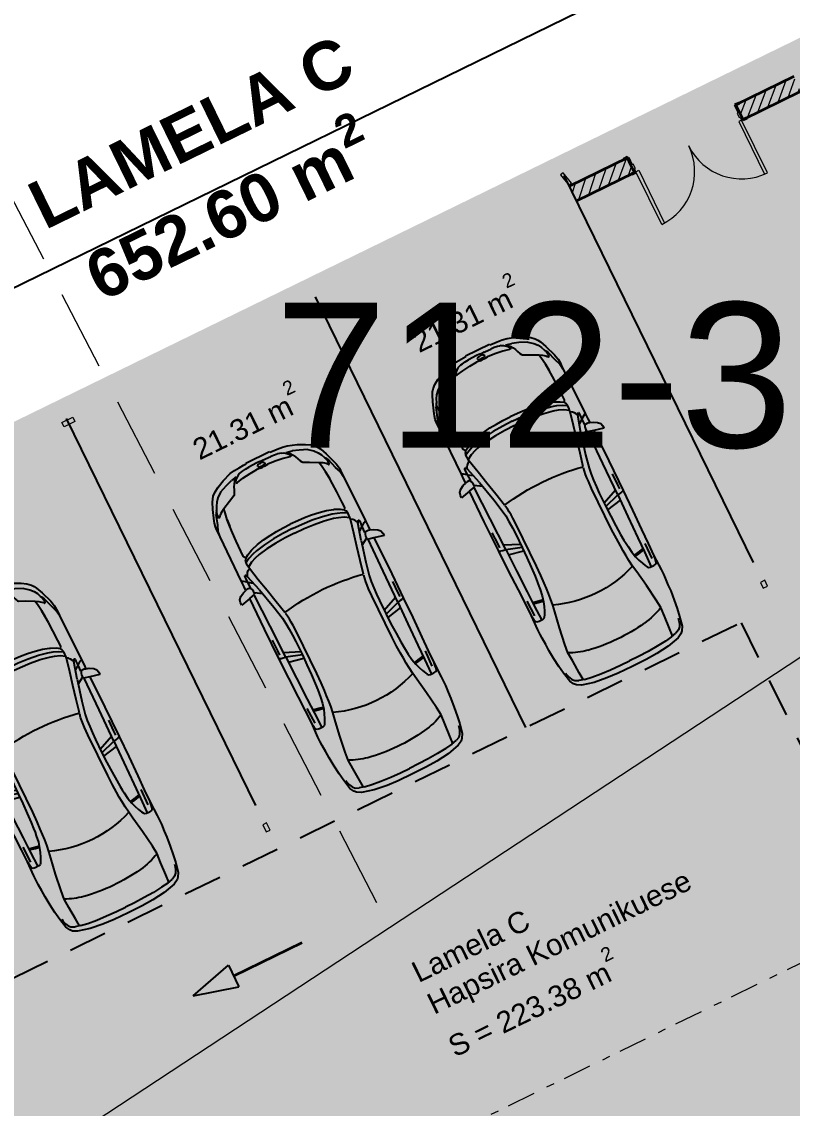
# Model space of a CAD drawing. Header units: metres. Extents: x 7511783 to 7512372, y 4692307 to 4692611.
# Drawn here: x 7511923.58 to 7511933.15, y 4692393.1 to 4692406.59 of the extents above; entities that cross this region are included whole.
import ezdxf

# ---------------------------------------------------------------- set-up
doc = ezdxf.new("R2010")
doc.units = ezdxf.units.M
for name, pattern in [('DASHED', [0.75, 0.5, -0.25]), ('Dot & Dashed', [670.2777624130249, 352.777767181396, -176.388883590699, 0, -141.11111164093]), ('Long Dashed', [793.7499761581423, 476.2499928474427, -317.4999833106997])]:
    doc.linetypes.add(name, pattern=pattern)
for name, color, linetype, lineweight, true_color in [('A - Fill Zone_Pen_No__102', 7, 'Continuous', 0, 0xcccccc), ('A - Fill Zone_Pen_No__156', 7, 'Continuous', 0, 0x54689e), ('A - Fill Zone_Pen_No__176', 7, 'Continuous', 0, 0x93a0c6), ('A - Fill Zone_Pen_No__89', 7, 'Continuous', 0, 0x71cebe), ('A - Muret_Pen_No__102', 7, 'Continuous', 0, 0xcccccc), ('A -Polyline_Pen_No__48', 7, 'Continuous', 0, 0xa80f02), ('A -Polyline_Pen_No__8', 7, 'Continuous', 0, 0xa80f02), ('Annotation - Text_Pen_No__48', 7, 'Continuous', 0, 0xa80f02), ('ARCHICAD Doors_Pen_No__108', 7, 'Continuous', 0, 0xfd8379), ('Marker - Section_Pen_No__85', 7, 'Continuous', 0, 0x80c2ff)]:
    doc.layers.add(name, color=color, linetype=linetype, lineweight=lineweight, true_color=true_color)
for name, color, linetype, lineweight in [('A - Muret', 7, 'Continuous', 0), ('A - Muret_Pen_No__7', 7, 'Continuous', 0), ('A - Pllaka Themel', 7, 'Continuous', 0), ('A - Shtyllat', 7, 'Continuous', 0), ('A - Shtyllat_Pen_No__1', 7, 'Continuous', 0), ('A -Polyline', 7, 'Continuous', 0), ('A -Polyline_Pen_No__42', 8, 'Continuous', 0), ('A1 - Bodrumi -1_Pen_No__42', 8, 'Continuous', 0), ('bodrum 1 garazhat projekt', 7, 'Continuous', 0), ('garazhat-netw-amiri - b1', 20, 'Continuous', 0), ('Interior - Furniture _Pen_No__42', 8, 'Continuous', 0), ('Marker - Section', 7, 'Continuous', 0), ('nr parcelat-mungese', 157, 'Continuous', 0), ('parcelat-mungese', 157, 'Continuous', 0), ('vijat rregullim', 1, 'Continuous', 0)]:
    doc.layers.add(name, color=color, linetype=linetype, lineweight=lineweight)
doc.styles.add('GENERATED_STYLE_1', font='arial.ttf')
doc.styles.get("Standard").update_dxf_attribs({"font": 'arial.ttf'})
pattern_1 = [(44.99999999999999, (0, 0), (-68.94290863686237, 68.94290863686243), [])]

# ---------------------------------------------------------------- blocks, each defined once
blk = doc.blocks.new('Slab_3', base_point=(4149.921746233385, -24950.38363985771))
at = {"layer": 'A1 - Bodrumi -1_Pen_No__42', "color": 8, "linetype": 'Continuous', "lineweight": 25, "flags": 128}
blk.add_lwpolyline([(4149.921746233385, -24950.38363985771), (27399.97811508918, -24950.70291485785), (27400.03921614596, -20501.23767778769), (4149.982847290156, -20500.91840278755)], close=True, dxfattribs=at)
blk = doc.blocks.new('Metal Double Door 22')
at = {"layer": 'ARCHICAD Doors_Pen_No__108', "color": 11, "linetype": 'Continuous', "lineweight": 13, "true_color": 0xfd8379}
for p, q in [((-730, 730), (-730, 0)), ((-690, 730), (-730, 730)), ((-690, 0), (-690, 730)), ((690, 0), (690, 730)), ((690, 730), (730, 730)), ((730, 730), (730, 0)), ((-793, 0), (-793, 19)), ((-793, 19), (-743, 19)), ((-743, 0), (-793, 0)), ((-750, 0), (-793, 0)), ((-750, 0), (-793, 0)), ((-730, 0), (-750, 0)), ((-750, 0), (-750, -100)), ((-750, 0), (-750, -100)), ((-750, 0), (-750, -100)), ((-743, 19), (-743, 0)), ((-730, -40), (-730, 0)), ((-730, 0), (-690, 0)), ((730, 0), (690, 0)), ((750, 0), (730, 0)), ((730, 0), (730, -40)), ((743, 19), (793, 19)), ((743, 0), (743, 19)), ((793, 0), (743, 0)), ((750, -100), (750, 0)), ((750, 0), (750, -100)), ((750, 0), (750, -100)), ((750, 0), (793, 0)), ((750, 0), (793, 0)), ((793, 19), (793, 0)), ((-750, -200), (-750, -100)), ((-750, -100), (-731, -100)), ((-750, -100), (-718, -100)), ((-750, -100), (-750, -200)), ((-750, -100), (-750, -200)), ((-731, -100), (-731, -200)), ((-718, -40), (-730, -40)), ((-718, -100), (-718, -40)), ((730, -40), (718, -40)), ((718, -40), (718, -100)), ((718, -100), (750, -100)), ((731, -200), (731, -100)), ((731, -100), (750, -100)), ((750, -100), (750, -200)), ((750, -100), (750, -200)), ((750, -100), (750, -200)), ((-793, -219), (-793, -200)), ((-793, -200), (-743, -200)), ((-750, -200), (-793, -200)), ((-750, -200), (-793, -200)), ((-743, -219), (-793, -219)), ((-731, -200), (-750, -200)), ((-743, -200), (-743, -219)), ((750, -200), (731, -200)), ((743, -200), (793, -200)), ((743, -219), (743, -200)), ((793, -219), (743, -219)), ((750, -200), (793, -200)), ((750, -200), (793, -200)), ((793, -200), (793, -219))]:
    blk.add_line(p, q, dxfattribs=at)
for centre, start, end in [((-730, 0), 0, 90), ((730, 0), 90, 180)]:
    blk.add_arc(centre, 730, start, end, dxfattribs=at)
blk = doc.blocks.new('Wall_11', base_point=(13600.00000000001, -12950.83965125988))
at = {"layer": 'A - Muret_Pen_No__102', "linetype": 'Continuous', "lineweight": 13, "true_color": 0xcccccc}
h = blk.add_hatch(dxfattribs=at)
h.set_pattern_fill('COMMON_BRICK', color=254, style=0, pattern_type=2)
h.set_pattern_definition(pattern_1)
h.paths.add_polyline_path([(13600.00000000001, -12950.83965125988), (14400.00000000001, -12950.83965125988), (14400.00000000001, -12750.83965125989), (13600.00000000001, -12750.83965125989)])
h = blk.add_hatch(dxfattribs=at)
h.set_pattern_fill('COMMON_BRICK', color=254, style=0, pattern_type=2)
h.set_pattern_definition(pattern_1)
h.paths.add_polyline_path([(15900.00000000001, -12950.83965125988), (16700.00000000001, -12950.83965125988), (16700.00000000001, -12750.83965125989), (15900.00000000001, -12750.83965125989)])
at = {"layer": 'A - Muret_Pen_No__7', "color": 7, "linetype": 'Continuous', "lineweight": 35}
for p, q in [((14400.00000000001, -12750.83965125989), (14357.00000000001, -12750.83965125989)), ((14400.00000000001, -12850.83965125989), (14400.00000000001, -12750.83965125989)), ((15900.00000000001, -12750.83965125989), (15943.00000000001, -12750.83965125989)), ((15900.00000000001, -12850.83965125989), (15900.00000000001, -12750.83965125989)), ((14400.00000000001, -12950.83965125988), (14400.00000000001, -12850.83965125989)), ((15900.00000000001, -12950.83965125988), (15900.00000000001, -12850.83965125989)), ((14400.00000000001, -12950.83965125988), (14357.00000000001, -12950.83965125988)), ((15900.00000000001, -12950.83965125988), (15943.00000000001, -12950.83965125988))]:
    blk.add_line(p, q, dxfattribs=at)
at = {"layer": 'A - Muret_Pen_No__7', "color": 7, "linetype": 'Continuous', "lineweight": 35, "flags": 128}
for points in [[(14400.00000000001, -12750.83965125989), (13600.00000000001, -12750.83965125989)], [(16700.00000000001, -12750.83965125989), (15900.00000000001, -12750.83965125989)], [(13600.00000000001, -12950.83965125988), (14400.00000000001, -12950.83965125988)], [(15900.00000000001, -12950.83965125988), (16700.00000000001, -12950.83965125988)]]:
    blk.add_lwpolyline(points, dxfattribs=at)
at = {"layer": 'ARCHICAD Doors_Pen_No__108', "color": 11, "linetype": 'Continuous', "lineweight": 13, "true_color": 0xfd8379, "zscale": 1000, "rotation": 180}
blk.add_blockref('Metal Double Door 22', (15150.00000000001, -12950.83965125988), dxfattribs=at)
blk = doc.blocks.new('Column_75', base_point=(7240.000000000002, 14970))
at = {"layer": 'A - Shtyllat_Pen_No__1', "color": 7, "linetype": 'Continuous', "lineweight": 13, "flags": 128}
blk.add_lwpolyline([(7165.000000000002, 14940), (7165.000000000002, 15000), (7315.000000000002, 15000), (7315.000000000002, 14940)], close=True, dxfattribs=at)
blk = doc.blocks.new('Column_76', base_point=(6635.000000000004, 13874.91603487401))
at = {"layer": 'A - Shtyllat_Pen_No__1', "color": 7, "linetype": 'Continuous', "lineweight": 13, "flags": 128}
blk.add_lwpolyline([(6662.500000000005, 13924.91603487401), (6607.500000000003, 13924.91603487401), (6607.500000000003, 13824.91603487401), (6662.500000000005, 13824.91603487401)], close=True, dxfattribs=at)
blk = doc.blocks.new('Column_77', base_point=(5956.856140331834, 13273.79750763558))
at = {"layer": 'A - Shtyllat_Pen_No__1', "color": 7, "linetype": 'Continuous', "lineweight": 13, "flags": 128}
blk.add_lwpolyline([(5955.404119617174, 13188.92029257851), (5994.43363236792, 13197.67798259583), (5958.308161046494, 13358.67472269265), (5919.278648295749, 13349.91703267534)], close=True, dxfattribs=at)
blk = doc.blocks.new('Column_78', base_point=(7285.000000000002, 14024.91603487401))
at = {"layer": 'A - Shtyllat_Pen_No__1', "color": 7, "linetype": 'Continuous', "lineweight": 13, "flags": 128}
blk.add_lwpolyline([(7315.000000000002, 14064.91603487401), (7255.000000000003, 14064.91603487401), (7255.000000000003, 13984.91603487401), (7315.000000000002, 13984.91603487401)], close=True, dxfattribs=at)
blk = doc.blocks.new('Car 05 22')
at = {"layer": 'Interior - Furniture _Pen_No__42', "color": 8, "linetype": 'Continuous', "lineweight": 25}
for p, q in [((1961.117547741, 983.2211582230001), (1928.938242309, 983.2211582230001)), ((1928.938242309, 983.2211582230001), (1957.843908175, 858.0544967500001)), ((1996.903176747, 974.9060932166), (1961.117547741, 983.2211582230001)), ((2026.89661068, 945.007687052), (1996.903176747, 974.9060932166)), ((2054.5732194, 897.577022836), (2026.89661068, 945.007687052)), ((-483.1389679684001, 817.2581826864), (-585.227090103, 801.027979058)), ((-372.3345973750002, 830.2299334650002), (-483.1389679684001, 817.2581826864)), ((-251.752794228, 841.0437339470001), (-372.3345973750002, 830.2299334650002)), ((-168.2198443133, 844.6061713611999), (-251.752794228, 841.0437339470001)), ((-78.35772569479998, 850.6357850930001), (-168.2198443133, 844.6061713611999)), ((-24.036324899, 852.2918850640001), (-78.35772569479998, 850.6357850930001)), ((40.3182760438, 852.333685063), (-24.036324899, 852.2918850640001)), ((230.8030912739, 845.5192631063), (40.3182760438, 852.333685063)), ((124.560977278, 791.396786131), (129.0398444, 820.468777931)), ((129.0398444, 820.468777931), (138.8862428820001, 832.3883788069999)), ((138.8862428820001, 832.3883788069999), (165.168377873, 840.2758852750001)), ((165.168377873, 840.2758852750001), (194.733578306, 844.324685204)), ((194.733578306, 844.324685204), (230.803091274, 845.519263106)), ((210.873013229, 809.231738788), (418.0703055720001, 816.1926024380002)), ((400.0158099590001, 847.5968063790001), (230.8030912739, 845.5192631063)), ((590.7241636140001, 851.6786068920002), (400.0158099590001, 847.5968063790001)), ((856.5325990199999, 856.1697074550001), (590.7241636140001, 851.6786068920002)), ((1129.8609284, 858.5331077519999), (856.5325990199999, 856.1697074550001)), ((1119.51383092, 833.267204581), (1115.14443198, 808.9482015290001)), ((1120.16623076, 836.3248049650001), (1119.51383092, 833.267204581)), ((1120.69723063, 838.160005195), (1120.16623076, 836.3248049650001)), ((1129.8609284, 858.5331077519999), (1120.69723063, 838.160005195)), ((1536.1071561, 860.3802508980001), (1129.8609284, 858.5331077519999)), ((1162.63563846, 830.4777734580001), (1220.13025657, 829.0713745190002)), ((1220.13025657, 829.0713745190002), (1369.65750367, 831.4890726950001)), ((1957.843908175, 858.0544967500001), (1536.1071561, 860.3802508980001)), ((1957.84390817, 858.0544967500001), (1977.22141076, 777.427813481)), ((2067.91700908, 857.6794056350002), (2054.5732194, 897.577022836)), ((2119.91703998, 857.4374531180001), (2067.91700908, 857.6794056350002)), ((2075.28112592, 835.6608695470001), (2067.91700908, 857.6794056350002)), ((2075.2191259, 809.398389361), (2075.28112592, 835.6608695470001)), ((2193.165590015, 856.4504063259001), (2119.91703998, 857.4374531180001)), ((2148.02030692, 790.4828861469999), (2166.81146925, 813.8145374840001)), ((2166.81146925, 813.8145374840001), (2182.27381684, 834.0818412380002)), ((2182.27381684, 834.0818412380002), (2193.16559002, 856.4504063260001)), ((2808.01466132, 852.5547640039999), (2193.165590015, 856.4504063259001)), ((2855.7113639, 852.6327640009999), (2808.01466132, 852.5547640039999)), ((2808.01466132, 852.5547640039999), (2876.86636504, 843.3172643940001)), ((2891.44016583, 852.528764005), (2855.7113639, 852.6327640009999)), ((2876.86636504, 843.3172643940001), (2954.16376923, 813.731165643)), ((2922.51356751, 852.0343640259999), (2891.44016583, 852.528764005)), ((2904.11849592, 832.8863289209999), (2905.06820589, 832.837990116)), ((2945.17226874, 849.4061641369999), (2922.51356751, 852.0343640259999)), ((2989.61447115, 839.6482645490003), (2945.17226874, 849.4061641369999)), ((2954.16376923, 813.731165643), (3075.78877375, 774.6896785450001)), ((3013.55027244, 833.064864827), (2989.61447115, 839.6482645490003)), ((3154.26138006, 782.5577669589999), (3013.55027244, 833.064864827)), ((-784.8200333720001, 721.8124613509999), (-815.0478655078001, 667.7598955197003)), ((-757.6903274910002, 747.022066986), (-784.8200333720001, 721.8124613509999)), ((-706.3378894982, 775.7872218095), (-757.6903274910002, 747.022066986)), ((-729.425104913, 716.3992494200002), (-750.5770825730001, 669.7773949330001)), ((-701.0941271610001, 743.2591195180001), (-729.425104913, 716.3992494200002)), ((-585.227090103, 801.027979058), (-706.3378894982, 775.7872218095)), ((-664.8727541800001, 760.961322365), (-701.0941271610001, 743.2591195180001)), ((-626.571782751, 772.4860242179999), (-664.8727541800001, 760.961322365)), ((-594.8871138119998, 778.489558035), (-626.571782751, 772.4860242179999)), ((125.693926866, 743.8968737240001), (124.560977278, 791.396786131)), ((327.3887276080001, 761.9208956260001), (125.394377448, 756.455747737)), ((132.4291391170001, 722.8048827370001), (125.693926866, 743.8968737240001)), ((146.670770152, 710.6062742990001), (132.4291391170001, 722.8048827370001)), ((171.252864179, 696.6287725440002), (146.670770152, 710.6062742990001)), ((212.566754139, 676.5412700230003), (171.252864179, 696.6287725440002)), ((266.3151410770001, 654.566867265), (212.566754139, 676.5412700230003)), ((521.950780327, 764.672895972), (327.3887276080001, 761.9208956260001)), ((339.1227247570001, 683.1192857359999), (329.5580559370001, 633.867334886)), ((355.2943663540001, 762.315609428), (339.1227247570001, 683.1192857359999)), ((357.2289958010001, 683.375391506), (346.76505809, 629.492778784)), ((373.4006373970001, 762.571715197), (357.2289958010001, 683.375391506)), ((813.6270094460001, 769.327996556), (521.950780327, 764.672895972)), ((1108.59023357, 773.98329714), (813.6270094460001, 769.327996556)), ((1036.25651944, 772.8416796290002), (996.5002997029999, 578.7916468290002)), ((1041.96657906, 578.0240872360001), (1107.56627095, 773.967136299)), ((1173.32542975, 774.8950612010001), (1090.33970038, 577.8925306800002)), ((1115.14443198, 808.9482015290001), (1108.59023357, 773.98329714)), ((1108.59023357, 773.98329714), (1537.61805657, 780.0259473990001)), ((1537.61805657, 780.0256115210001), (1974.99295641, 786.0764425990001)), ((2000.39650233, 701.5917706940002), (1730.35620914, 633.8338533080002)), ((1939.15395607, 686.22492547), (1995.917261, 777.427813481)), ((1977.22141076, 777.427813481), (2019.59119012, 777.427813481)), ((2000.39650233, 701.5917706940002), (2213.53100788, 762.9814866290001)), ((2019.59119012, 777.427813481), (2044.48611622, 783.069509224)), ((2044.48611622, 783.069509224), (2063.35562216, 792.2740022800001)), ((2063.35562216, 792.2740022800001), (2070.42572439, 799.8521965630001)), ((2068.68333559, 787.696981005), (2065.39356605, 794.4584027669999)), ((2068.68333559, 787.696981005), (2148.02030692, 790.4828861469999)), ((2070.42572439, 799.8521965630001), (2075.2191259, 809.398389361)), ((2106.51930118, 732.1586113790001), (2148.02030692, 790.4828861469999)), ((2122.04550654, 659.9572884350001), (2293.79610906, 697.650987774)), ((2148.02030692, 790.4828861469999), (2205.61920777, 792.204186117)), ((2205.61920777, 792.204186117), (2227.21980808, 791.0038861380001)), ((2226.59190807, 769.8777067159999), (2213.53100788, 762.9814866290001)), ((2213.53100788, 762.9814866290001), (2238.34670825, 752.240186817)), ((2234.36910819, 773.9630864369999), (2226.59190807, 769.8828865080001)), ((2227.21980808, 791.0038861380001), (2232.61990816, 790.0299861550001)), ((2232.61990816, 790.0299861550001), (2237.93539134, 787.287122525)), ((2238.46067648, 776.864360243), (2234.36910819, 773.9630864369999)), ((2240.81890828, 784.0391862600001), (2237.93539134, 787.287122525)), ((2238.34670825, 752.240186817), (2258.53170854, 739.7174870370001)), ((2238.46067648, 776.864360243), (2240.85090828, 780.520986322)), ((2240.85090828, 780.520986322), (2240.81890828, 784.0391862600001)), ((2258.53170854, 739.7174870370001), (2269.0398087, 731.086787188)), ((2269.0398087, 731.086787188), (2278.83550884, 721.9650873480001)), ((2278.83550884, 721.9650873480001), (2293.79610906, 697.650987774)), ((2293.79610906, 697.650987774), (2317.1870094, 700.7385877199999)), ((2293.79610906, 697.6386630720001), (2293.79610906, 697.650987774)), ((2317.1870094, 700.7385877199999), (2345.74280982, 702.7498876850002)), ((2355.13419975, 639.912801441), (2317.1870094, 700.7385877199999)), ((2345.74280982, 702.7498876850002), (2378.92931031, 702.0184876970001)), ((2410.10490185, 649.1086815510001), (2378.92931031, 702.0184876970001)), ((2378.92931031, 702.0184876970001), (2410.57231077, 694.202887834)), ((2410.57231077, 694.202887834), (2410.58631694, 694.1782473540002)), ((2428.73881104, 681.706188053), (2410.57231077, 694.202887834)), ((2428.73881104, 681.706188053), (2457.25830016, 700.0355353230001)), ((2428.77597173, 681.7007453250001), (2428.73881104, 681.706188053)), ((2428.77597173, 681.7007453250001), (2456.66545813, 639.8418234830003)), ((2457.25830016, 700.0355353230001), (2535.4819126, 697.9905877680001)), ((2535.4226126, 697.9916562040003), (2673.21491462, 695.5089878119999)), ((2535.46586986, 697.9894090810001), (2535.4819126, 697.988971943)), ((2673.21491462, 695.5089878119999), (2787.200816290001, 691.4809878819999)), ((2787.200816290001, 691.4809878819999), (2868.41581748, 687.223087957)), ((2868.39588233, 687.2248867100001), (2959.72331881, 678.984388101)), ((2959.72331881, 678.984388101), (2868.41581748, 687.1969879569999)), ((2959.72331881, 678.984388101), (3047.2313201, 666.2002883250001)), ((3022.47491973, 758.305686711), (3023.66221975, 762.4851866380001)), ((3024.49924208, 753.7186598590001), (3022.47491973, 758.305686711)), ((3023.66221975, 762.4851866380001), (3034.64521991, 765.0503865930001)), ((3037.91041996, 743.452886971), (3024.49924208, 753.7186598590001)), ((3034.64521991, 765.0503865930001), (3046.93432009, 763.817386614)), ((3050.61522015, 730.6688871950001), (3037.91041996, 743.452886971)), ((3046.93432009, 763.817386614), (3060.9451203, 762.9292866300001)), ((3064.50712035, 714.6457874760001), (3050.61522015, 730.6688871950001)), ((3060.9451203, 762.9292866300001), (3089.85712072, 757.3861867269999)), ((3076.97452053, 697.807687771), (3064.50712035, 714.6457874760001)), ((3100.48402088, 763.1120866269999), (3075.78877375, 774.6896785450001)), ((3100.00912087, 656.556188494), (3076.97452053, 697.807687771)), ((3089.85712072, 757.3861867269999), (3108.43932099, 751.4304868319999)), ((3114.13862108, 753.311186799), (3100.48402088, 763.1120866269999)), ((3108.43932099, 751.4304868319999), (3122.8656212, 746.435986919)), ((3122.8656212, 746.435986919), (3114.13862108, 753.311186799)), ((3170.0706946, 726.5554905960001), (3122.8656212, 746.435986919)), ((3235.883818752, 747.6101556219), (3154.26138006, 782.5577669589999)), ((3211.69204952, 701.0151137130001), (3170.0706946, 726.5554905960001)), ((3254.25934432, 663.1775183300001), (3211.69204952, 701.0151137130001)), ((3269.07948628, 728.3294692490001), (3235.883818752, 747.6101556219)), ((3298.56678787, 705.6390702070001), (3269.07948628, 728.3294692490001)), ((3337.33388997, 663.380671991), (3298.56678787, 705.6390702070001)), ((-815.0478655078001, 667.7598955197003), (-855.0523550635, 511.0116477078998)), ((-768.27197925, 602.2788720830002), (-782.764796709, 510.0106247469999)), ((-768.27197925, 602.2788720830002), (-750.5770825730001, 669.7773949330001)), ((-764.3441764490001, 617.261773195), (-665.7281459970001, 623.9546285630003)), ((-665.7281459970001, 623.9546285630003), (-500.877431885, 634.180288886)), ((-500.877431885, 634.180288886), (-383.0238853850001, 641.9613403830001)), ((-383.0238853850001, 641.9613403830001), (-274.2208861730001, 631.3184000780001)), ((-274.2208861730001, 631.3184000780001), (-56.40485420300001, 600.536895199)), ((-56.40485420300001, 600.536895199), (145.941775497, 566.5900898169999)), ((145.941775497, 566.5900898169999), (233.261172115, 552.312592089)), ((233.261172115, 552.312592089), (315.3092800730001, 541.359190513)), ((319.490328155, 636.426864989), (266.3151410770001, 654.566867265)), ((315.2936019620001, 541.3606176840001), (384.2945810830001, 535.0794906230002)), ((392.7088835140001, 617.8124267930001), (319.490328155, 636.426864989)), ((474.8166917820001, 607.105387857), (392.7088835140001, 617.8124267930001)), ((521.3449804749999, 601.6186871690002), (474.8166917820001, 607.105387857)), ((569.993568652, 596.838186569), (521.3449804749999, 601.6186871690002)), ((652.59274858, 590.9845858339999), (569.993568652, 596.838186569)), ((772.8388193580001, 584.9903850819999), (652.59274858, 590.9845858339999)), ((907.266686691, 580.298084493), (772.8388193580001, 584.9903850819999)), ((1041.96657906, 578.0240872360001), (907.266686691, 580.298084493)), ((1227.79815085, 577.518695794), (1041.96657906, 578.0240872360001)), ((1316.09897866, 580.475793563), (1227.79815085, 577.518695794)), ((1403.02450604, 584.4121905939999), (1316.09897866, 580.475793563)), ((1483.8761315, 590.1361862749999), (1403.02450604, 584.4121905939999)), ((1562.00595611, 600.5964783840001), (1483.8761315, 590.1361862749999)), ((1554.25309822, 533.0576906580002), (1596.82961355, 540.969674969)), ((1730.35620914, 633.8338533080002), (1562.00595611, 600.5964783840001)), ((1597.28918852, 541.1774857889999), (1596.65116701, 540.8889849259999)), ((1610.72419049, 544.0665862469999), (1779.61280153, 581.7538898049999)), ((1779.61280153, 581.7538898049999), (1952.84760406, 621.338789111)), ((1952.84760406, 621.338789111), (2122.04550654, 659.9572884350001)), ((2379.77420337, 575.387091212), (2355.13301598, 639.9159014410001)), ((2397.33410595, 514.2584815219999), (2379.77250853, 575.3929912130001)), ((2436.02871163, 583.2244924540001), (2410.10490185, 649.1086815510001)), ((2453.63941421, 521.616582688), (2436.02871163, 583.2244924540001)), ((2456.66545813, 639.8418234830003), (2487.23639187, 574.2621729599999)), ((2487.23639187, 574.2621729599999), (2491.79934275, 562.0052962960002)), ((2491.79994982, 562.0052962960002), (2517.90263133, 477.034766618)), ((3047.20992906, 666.2041971140002), (3100.00912087, 656.556188494)), ((3152.92075342, 553.873393456), (3100.00912087, 656.556188494)), ((3189.62073735, 475.569766106), (3152.92075342, 553.873393456)), ((3301.86726379, 602.8090087200001), (3254.25934432, 663.1775183300001)), ((3301.86726379, 602.8090087200001), (3346.01551313, 501.42179807)), ((3374.49419199, 603.583974516), (3337.33388997, 663.380671991)), ((3418.40079436, 512.743978351), (3374.49419199, 603.583974516)), ((-855.0523550635, 511.0116477078998), (-874.6778528530002, 344.9579771100001)), ((-782.7621654889999, 510.0273763590001), (-794.5333543099999, 390.6265818930001)), ((384.2815104790001, 535.0803623180001), (454.174320738, 530.4191213629999)), ((454.170282107, 530.4193907049998), (526.242583163, 526.2868907769998)), ((526.2331313149999, 526.287307384), (627.7018846490002, 521.814890855)), ((627.6985462070002, 521.8149872519999), (756.75876515, 518.0884218199999)), ((756.75876515, 518.0884218199999), (1322.62824821, 518.052230308)), ((1322.62824821, 518.052230308), (1420.49779626, 521.6528908580001)), ((1420.49066257, 521.652523245), (1466.64156934, 524.030772681)), ((1466.62639694, 524.029990817), (1510.87647584, 527.594696836)), ((1510.85529759, 527.5929907539999), (1554.25309822, 533.0576906580002)), ((2419.31580918, 395.73626267), (2397.33316008, 514.2635815229999)), ((2477.61661773, 401.0764635800001), (2453.63941421, 521.616582688)), ((2517.90263133, 477.034766618), (2537.54372273, 384.081034151)), ((3199.39883308, 466.7584630290001), (3189.62073735, 475.569766106)), ((3220.69886845, 454.3885401880001), (3199.39883308, 466.7584630290001)), ((3256.10680826, 439.241753418), (3220.67662376, 454.401458713)), ((3288.39019413, 425.101248479), (3256.10680826, 439.241753418)), ((3319.36158057, 408.4128426500001), (3288.39019413, 425.101248479)), ((3353.46269085, 384.251283776), (3319.36158057, 408.4128426500001)), ((3346.01551313, 501.42179807), (3374.29746586, 419.557472908)), ((3391.09039087, 344.247647689), (3374.29746586, 419.557472908)), ((3457.47689648, 393.098483403), (3418.40079436, 512.743978351)), ((-874.6778528530002, 344.9579771100001), (-882.9440546450002, 194.680643518)), ((-794.5333543099999, 390.6265818930001), (-802.432846809, 258.715288008)), ((2433.73206705, 266.091642182), (2419.31580918, 395.73626267)), ((2493.88922012, 269.050242651), (2477.61661773, 401.0764635800001)), ((2537.54372273, 384.081034151), (2551.45611664, 285.6281997640001)), ((2551.45611664, 285.6281997640001), (2559.71041303, 193.693567653)), ((3321.23357975, 370.497229407), (3320.99727986, 362.132926485)), ((3320.99727986, 362.132926485), (3338.31527228, 276.8564967000001)), ((3324.65427826, 377.297531782), (3321.23357975, 370.497229407)), ((3328.30797666, 379.591332583), (3324.65427826, 377.297531782)), ((3338.46837221, 379.452332535), (3328.30797666, 379.591332583)), ((3338.31527228, 276.8564967000001), (3351.88296634, 172.661960307)), ((3363.6407612, 357.8117249760001), (3338.46837221, 379.452332535)), ((3377.18239213, 359.973484801), (3353.46269085, 384.251283776)), ((3396.66521323, 315.8049103040001), (3363.6407612, 357.8117249760001)), ((3391.09039087, 344.247647689), (3377.18239213, 359.973484801)), ((3408.0703938, 289.3779877820002), (3396.66521323, 315.8049103040001)), ((3408.0703938, 289.3779877820002), (3413.77629411, 267.259988716)), ((3468.34279707, 330.9338860280001), (3457.47689648, 393.098483403)), ((3474.4914974, 263.721088865), (3468.34279707, 330.9338860280001)), ((-882.9440546450002, 194.680643518), (-885.376707689, 0)), ((-802.432846809, 258.715288008), (-806.813142649, 124.936494209)), ((2441.61713002, 131.955220918), (2433.73181129, 266.093942182)), ((2503.10292147, 133.173421111), (2493.88922012, 269.050242651)), ((2559.71041303, 193.693567653), (2564.38081099, 101.185635342)), ((3351.88296634, 172.661960307), (3358.34376351, 75.87012649980001)), ((3413.77548775, 267.2641933500001), (3418.45445829, 242.866384828)), ((3418.45219437, 242.878189745), (3424.04489467, 200.723791525)), ((3424.04489467, 200.723791525), (3427.72848251, 152.023715234)), ((3432.36383112, 39.98011396419999), (3427.72848251, 152.023715234)), ((3478.33319761, 199.9171915590001), (3474.4914974, 263.721088865)), ((3479.35651311, 164.9481933352), (3478.33319761, 199.9171915590001)), ((3489.51959821, 164.9481933352), (3479.35651311, 164.9481933352)), ((3489.51959821, -164.9481933352), (3489.51959821, 164.9481933352)), ((-885.376707689, 0), (-882.9440546450002, -194.680643518)), ((-806.813142649, 124.936494209), (-808.0470753050001, 0)), ((-806.813142649, -124.936494209), (-808.0470753050001, 1.476718538480001e-13)), ((2444.0197128, -0.02730000432770001), (2441.61701245, 131.957220918)), ((2444.0197128, 0.02730000432710001), (2441.61701245, -131.957220918)), ((2506.01959488, -3.859767548100002e-13), (2503.10292147, 133.173421111)), ((2564.38081099, 101.185635342), (2566.01761027, -0.006100002130650002)), ((2564.38081099, -101.185635342), (2566.01761027, 0.006100002129970001)), ((3353.95786543, 27.8932505984), (3358.34376351, 75.87012649980001)), ((3353.95786543, 27.8932505984), (3353.95786543, -0.7649002671629999)), ((3353.95786543, -27.8932505984), (3353.95786543, 0.7649002671619999)), ((3370.89075802, 11.7411041009), (3370.32315827, -0.7649002671629999)), ((3370.89075802, -11.7411041009), (3370.32315827, 0.7649002671619999)), ((3372.49235732, 23.6550082622), (3370.89075802, 11.7411041009)), ((3376.26728506, 38.993950924), (3372.49235732, 23.6550082622)), ((3381.98685317, 46.5714162664), (3376.26728506, 38.993950924)), ((3386.21005132, 48.3522168884), (3381.98685317, 46.5714162664)), ((3386.21005132, 48.3522168884), (3394.28954778, 48.3522168884)), ((3398.51284593, 46.5714162664), (3394.28954778, 48.3522168884)), ((3404.23226311, 38.99375151340001), (3398.51284593, 46.5714162664)), ((3404.23226311, 38.99375151340001), (3408.00714178, 23.6550082622)), ((3408.00714178, 23.6550082622), (3409.76654101, 8.055102813469999)), ((3409.76654101, 8.055102813469999), (3409.76654101, -4.961309141290002e-13)), ((3431.76949509, 57.3729975776), (3431.76949509, 56.7710829698)), ((3432.04453126, -0.0109000038072), (3432.36383112, 39.98011396419999)), ((3432.04453126, 0.0109000038063), (3432.36383112, -39.98011396419999)), ((-802.432846809, -258.715288008), (-806.813142649, -124.936494209)), ((2441.61713002, -131.955220918), (2433.73181129, -266.093942182)), ((2503.10292147, -133.173421111), (2493.88922012, -269.050242651)), ((2506.01959488, -2.780368116010001e-13), (2503.10292147, -133.173421111)), ((2559.71041303, -193.693567653), (2564.38081099, -101.185635342)), ((3351.88296634, -172.661960307), (3358.34376351, -75.87012649980001)), ((3353.95786543, -27.8932505984), (3358.34376351, -75.87012649980001)), ((3372.49235732, -23.6550082622), (3370.89075802, -11.7411041009)), ((3376.26728506, -38.993950924), (3372.49235732, -23.6550082622)), ((3381.98685317, -46.5714162664), (3376.26728506, -38.993950924)), ((3386.21005132, -48.3522168884), (3381.98685317, -46.5714162664)), ((3386.21005132, -48.3522168884), (3394.28954778, -48.3522168884)), ((3398.51284593, -46.5714162664), (3394.28954778, -48.3522168884)), ((3404.23226311, -38.99375151340001), (3398.51284593, -46.5714162664)), ((3404.23226311, -38.99375151340001), (3408.00714178, -23.6550082622)), ((3408.00714178, -23.6550082622), (3409.76654101, -8.055102813469999)), ((3409.76654101, -8.055102813469999), (3409.76654101, -3.892295027780001e-13)), ((3432.36383112, -39.98011396419999), (3427.72848251, -152.023715234)), ((3431.76949509, -57.3729975776), (3431.76949509, -56.7710829698)), ((-882.9440546450002, -194.680643518), (-874.6778528530002, -344.9579771100001)), ((-794.5333543099999, -390.6265818930001), (-802.432846809, -258.715288008)), ((2433.73206705, -266.091642182), (2419.31580918, -395.73626267)), ((2493.88922012, -269.050242651), (2477.61661773, -401.0764635800001)), ((2551.45611664, -285.6281997640001), (2559.71041303, -193.693567653)), ((3338.31527228, -276.8564967000001), (3351.88296634, -172.661960307)), ((3408.0703938, -289.3779877820002), (3413.77629411, -267.259988716)), ((3413.77548775, -267.2641933500001), (3418.45445829, -242.866384828)), ((3418.45219437, -242.878189745), (3424.04489467, -200.723791525)), ((3424.04489467, -200.723791525), (3427.72848251, -152.023715234)), ((3468.34279707, -330.9338860280001), (3474.4914974, -263.721088865)), ((3474.4914974, -263.721088865), (3478.33319761, -199.9171915590001)), ((3478.33319761, -199.9171915590001), (3479.35651311, -164.9481933352)), ((3479.35651311, -164.9481933352), (3489.51959821, -164.9481933352)), ((-874.6778528530002, -344.9579771100001), (-855.0523550635, -511.0116477078998)), ((-782.7621654889999, -510.0273763590001), (-794.5333543099999, -390.6265818930001)), ((2419.31580918, -395.73626267), (2397.33316008, -514.2635815229999)), ((2477.61661773, -401.0764635800001), (2453.63941421, -521.616582688)), ((2517.90263133, -477.034766618), (2537.54372273, -384.081034151)), ((2537.54372273, -384.081034151), (2551.45611664, -285.6281997640001)), ((3353.46269085, -384.251283776), (3319.36158057, -408.4128426500001)), ((3320.99727986, -362.132926485), (3338.31527228, -276.8564967000001)), ((3321.23357975, -370.497229407), (3320.99727986, -362.132926485)), ((3324.65427826, -377.297531782), (3321.23357975, -370.497229407)), ((3328.30797666, -379.591332583), (3324.65427826, -377.297531782)), ((3338.46837221, -379.452332535), (3328.30797666, -379.591332583)), ((3363.6407612, -357.8117249760001), (3338.46837221, -379.452332535)), ((3377.18239213, -359.973484801), (3353.46269085, -384.251283776)), ((3396.66521323, -315.8049103040001), (3363.6407612, -357.8117249760001)), ((3391.09039087, -344.247647689), (3374.29746586, -419.557472908)), ((3391.09039087, -344.247647689), (3377.18239213, -359.973484801)), ((3408.0703938, -289.3779877820002), (3396.66521323, -315.8049103040001)), ((3418.40079436, -512.743978351), (3457.47689648, -393.098483403)), ((3457.47689648, -393.098483403), (3468.34279707, -330.9338860280001)), ((-855.0523550635, -511.0116477078998), (-815.0478655078001, -667.7598955197003)), ((-768.27197925, -602.2788720830002), (-782.764796709, -510.0106247469999)), ((315.2936019620001, -541.3606176840001), (384.2945810830001, -535.0794906230002)), ((384.2815104790001, -535.0803623180001), (454.174320738, -530.4191213629999)), ((454.170282107, -530.4193907049998), (526.242583163, -526.2868907769998)), ((526.2331313149999, -526.287307384), (627.7018846490002, -521.814890855)), ((627.6985462070002, -521.8149872519999), (756.75876515, -518.0884218199999)), ((756.75876515, -518.0884218199999), (1322.62824821, -518.052230308)), ((1322.62824821, -518.052230308), (1420.49779626, -521.6528908580001)), ((1420.49066257, -521.652523245), (1466.64156934, -524.030772681)), ((1466.62639694, -524.029990817), (1510.87647584, -527.594696836)), ((1510.85529759, -527.5929907539999), (1554.25309822, -533.0576906580002)), ((1554.25309822, -533.0576906580002), (1596.82961355, -540.969674969)), ((2397.33410595, -514.2584815219999), (2379.77250853, -575.3929912130001)), ((2453.63941421, -521.616582688), (2436.02871163, -583.2244924540001)), ((2491.79994982, -562.0052962960002), (2517.90263133, -477.034766618)), ((3189.62073735, -475.569766106), (3152.92075342, -553.873393456)), ((3199.39883308, -466.7584630290001), (3189.62073735, -475.569766106)), ((3220.69886845, -454.3885401880001), (3199.39883308, -466.7584630290001)), ((3256.10680826, -439.241753418), (3220.67662376, -454.401458713)), ((3288.39019413, -425.101248479), (3256.10680826, -439.241753418)), ((3319.36158057, -408.4128426500001), (3288.39019413, -425.101248479)), ((3301.86726379, -602.8090087200001), (3346.01551313, -501.42179807)), ((3346.01551313, -501.42179807), (3374.29746586, -419.557472908)), ((3374.49419199, -603.583974516), (3418.40079436, -512.743978351)), ((-815.0478655078001, -667.7598955197003), (-784.8200333720001, -721.8124613509999)), ((-768.27197925, -602.2788720830002), (-750.5770825730001, -669.7773949330001)), ((-764.3441764490001, -617.261773195), (-665.7281459970001, -623.9546285630003)), ((-729.425104913, -716.3992494200002), (-750.5770825730001, -669.7773949330001)), ((-665.7281459970001, -623.9546285630003), (-500.877431885, -634.180288886)), ((-500.877431885, -634.180288886), (-383.0238853850001, -641.9613403830001)), ((-383.0238853850001, -641.9613403830001), (-274.2208861730001, -631.3184000780001)), ((-274.2208861730001, -631.3184000780001), (-56.40485420300001, -600.536895199)), ((-56.40485420300001, -600.536895199), (145.941775497, -566.5900898169999)), ((145.941775497, -566.5900898169999), (233.261172115, -552.312592089)), ((266.3151410770001, -654.566867265), (212.566754139, -676.5412700230003)), ((233.261172115, -552.312592089), (315.3092800730001, -541.359190513)), ((319.490328155, -636.426864989), (266.3151410770001, -654.566867265)), ((392.7088835140001, -617.8124267930001), (319.490328155, -636.426864989)), ((339.1227247570001, -683.1192857359999), (329.5580559370001, -633.867334886)), ((357.2289958010001, -683.375391506), (346.76505809, -629.492778784)), ((474.8166917820001, -607.105387857), (392.7088835140001, -617.8124267930001)), ((521.3449804749999, -601.6186871690002), (474.8166917820001, -607.105387857)), ((569.993568652, -596.838186569), (521.3449804749999, -601.6186871690002)), ((652.59274858, -590.9845858339999), (569.993568652, -596.838186569)), ((772.8388193580001, -584.9903850819999), (652.59274858, -590.9845858339999)), ((907.266686691, -580.298084493), (772.8388193580001, -584.9903850819999)), ((1041.96657906, -578.0240872360001), (907.266686691, -580.298084493)), ((1036.25651944, -772.8416796290002), (996.5002997029999, -578.7916468290002)), ((1227.79815085, -577.518695794), (1041.96657906, -578.0240872360001)), ((1041.96657906, -578.0240872360001), (1107.56627095, -773.967136299)), ((1173.32542975, -774.8950612010001), (1090.33970038, -577.8925306800002)), ((1316.09897866, -580.475793563), (1227.79815085, -577.518695794)), ((1403.02450604, -584.4121905939999), (1316.09897866, -580.475793563)), ((1483.8761315, -590.1361862749999), (1403.02450604, -584.4121905939999)), ((1562.00595611, -600.5964783840001), (1483.8761315, -590.1361862749999)), ((1730.35620914, -633.8338533080002), (1562.00595611, -600.5964783840001)), ((1597.28918852, -541.1774857889999), (1596.65116701, -540.8889849259999)), ((1610.72419049, -544.0665862469999), (1779.61280153, -581.7538898049999)), ((2000.39650233, -701.5917706940002), (1730.35620914, -633.8338533080002)), ((1779.61280153, -581.7538898049999), (1952.84760406, -621.338789111)), ((1952.84760406, -621.338789111), (2122.04550654, -659.9572884350001)), ((2122.04550654, -659.9572884350001), (2293.79610906, -697.650987774)), ((2355.13419975, -639.912801441), (2317.1870094, -700.7385877199999)), ((2379.77420337, -575.387091212), (2355.13301598, -639.9159014410001)), ((2410.10490185, -649.1086815510001), (2378.92931031, -702.0184876970001)), ((2436.02871163, -583.2244924540001), (2410.10490185, -649.1086815510001)), ((2428.77597173, -681.7007453250001), (2456.66545813, -639.8418234830003)), ((2456.66545813, -639.8418234830003), (2487.23639187, -574.2621729599999)), ((2487.23639187, -574.2621729599999), (2491.79934275, -562.0052962960002)), ((2959.72331881, -678.984388101), (3047.2313201, -666.2002883250001)), ((3047.20992906, -666.2041971140002), (3100.00912087, -656.556188494)), ((3100.00912087, -656.556188494), (3076.97452053, -697.807687771)), ((3152.92075342, -553.873393456), (3100.00912087, -656.556188494)), ((3254.25934432, -663.1775183300001), (3211.69204952, -701.0151137130001)), ((3301.86726379, -602.8090087200001), (3254.25934432, -663.1775183300001)), ((3298.56678787, -705.6390702070001), (3337.33388997, -663.380671991)), ((3337.33388997, -663.380671991), (3374.49419199, -603.583974516)), ((-784.8200333720001, -721.8124613509999), (-757.6903274910002, -747.022066986)), ((-757.6903274910002, -747.022066986), (-706.3378894982, -775.7872218095)), ((-701.0941271610001, -743.2591195180001), (-729.425104913, -716.3992494200002)), ((-706.3378894982, -775.7872218095), (-585.227090103, -801.027979058)), ((-664.8727541800001, -760.961322365), (-701.0941271610001, -743.2591195180001)), ((-626.571782751, -772.4860242179999), (-664.8727541800001, -760.961322365)), ((-594.8871138119998, -778.489558035), (-626.571782751, -772.4860242179999)), ((-585.227090103, -801.027979058), (-483.149337101, -817.2569687829999)), ((125.693926866, -743.8968737240001), (124.560977278, -791.396786131)), ((124.560977278, -791.396786131), (129.0398444, -820.468777931)), ((327.3887276080001, -761.9208956260001), (125.394377448, -756.455747737)), ((132.4291391170001, -722.8048827370001), (125.693926866, -743.8968737240001)), ((146.670770152, -710.6062742990001), (132.4291391170001, -722.8048827370001)), ((171.252864179, -696.6287725440002), (146.670770152, -710.6062742990001)), ((212.566754139, -676.5412700230003), (171.252864179, -696.6287725440002)), ((210.873013229, -809.231738788), (418.0703055720001, -816.1926024380002)), ((521.950780327, -764.672895972), (327.3887276080001, -761.9208956260001)), ((355.2943663540001, -762.315609428), (339.1227247570001, -683.1192857359999)), ((373.4006373970001, -762.571715197), (357.2289958010001, -683.375391506)), ((813.6270094460001, -769.327996556), (521.950780327, -764.672895972)), ((1108.59023357, -773.98329714), (813.6270094460001, -769.327996556)), ((1108.59023357, -773.98329714), (1537.61805657, -780.0259473990001)), ((1115.14443198, -808.9482015290001), (1108.59023357, -773.98329714)), ((1119.51383092, -833.267204581), (1115.14443198, -808.9482015290001)), ((1537.61805657, -780.0256115210001), (1974.99295641, -786.0764425990001)), ((1939.15395607, -686.22492547), (1995.917261, -777.427813481)), ((1957.84390817, -858.0544967500001), (1977.22141076, -777.427813481)), ((1977.22141076, -777.427813481), (2019.59119012, -777.427813481)), ((2000.39650233, -701.5917706940002), (2213.53100788, -762.9814866290001)), ((2019.59119012, -777.427813481), (2044.48611622, -783.069509224)), ((2044.48611622, -783.069509224), (2063.35562216, -792.2740022800001)), ((2063.35562216, -792.2740022800001), (2070.42572439, -799.8521965630001)), ((2068.68333559, -787.696981005), (2065.39356605, -794.4584027669999)), ((2068.68333559, -787.696981005), (2148.02030692, -790.4828861469999)), ((2070.42572439, -799.8521965630001), (2075.2191259, -809.398389361)), ((2075.2191259, -809.398389361), (2075.28112592, -835.6608695470001)), ((2106.51930118, -732.1586113790001), (2148.02030692, -790.4828861469999)), ((2148.02030692, -790.4828861469999), (2166.81146925, -813.8145374840001)), ((2148.02030692, -790.4828861469999), (2205.61920777, -792.204186117)), ((2205.61920777, -792.204186117), (2227.21980808, -791.0038861380001)), ((2213.53100788, -762.9814866290001), (2238.34670825, -752.240186817)), ((2226.59190807, -769.8777067159999), (2213.53100788, -762.9814866290001)), ((2234.36910819, -773.9630864369999), (2226.59190807, -769.8828865080001)), ((2227.21980808, -791.0038861380001), (2232.61990816, -790.0299861550001)), ((2232.61990816, -790.0299861550001), (2237.93539134, -787.287122525)), ((2238.46067648, -776.864360243), (2234.36910819, -773.9630864369999)), ((2240.81890828, -784.0391862600001), (2237.93539134, -787.287122525)), ((2238.34670825, -752.240186817), (2258.53170854, -739.7174870370001)), ((2238.46067648, -776.864360243), (2240.85090828, -780.520986322)), ((2240.85090828, -780.520986322), (2240.81890828, -784.0391862600001)), ((2258.53170854, -739.7174870370001), (2269.0398087, -731.086787188)), ((2269.0398087, -731.086787188), (2278.83550884, -721.9650873480001)), ((2278.83550884, -721.9650873480001), (2293.79610906, -697.650987774)), ((2293.79610906, -697.6386630720001), (2293.79610906, -697.650987774)), ((2293.79610906, -697.650987774), (2317.1870094, -700.7385877199999)), ((2317.1870094, -700.7385877199999), (2345.74280982, -702.7498876850002)), ((2345.74280982, -702.7498876850002), (2378.92931031, -702.0184876970001)), ((2378.92931031, -702.0184876970001), (2410.57231077, -694.202887834)), ((2428.73881104, -681.706188053), (2410.57231077, -694.202887834)), ((2410.57231077, -694.202887834), (2410.58631694, -694.1782473540002)), ((2428.77597173, -681.7007453250001), (2428.73881104, -681.706188053)), ((2428.73881104, -681.706188053), (2457.25830016, -700.0355353230001)), ((2457.25830016, -700.0355353230001), (2535.4819126, -697.9905877680001)), ((2535.4226126, -697.9916562040003), (2673.21491462, -695.5089878119999)), ((2535.46586986, -697.9894090810001), (2535.4819126, -697.988971943)), ((2673.21491462, -695.5089878119999), (2787.200816290001, -691.4809878819999)), ((2787.200816290001, -691.4809878819999), (2868.41581748, -687.223087957)), ((2868.39588233, -687.2248867100001), (2959.72331881, -678.984388101)), ((2959.72331881, -678.984388101), (2868.41581748, -687.1969879569999)), ((2954.16376923, -813.731165643), (3075.78877375, -774.6896785450001)), ((3013.55027244, -833.064864827), (3154.26138006, -782.5577669589999)), ((3024.49924208, -753.7186598590001), (3022.47491973, -758.305686711)), ((3022.47491973, -758.305686711), (3023.66221975, -762.4851866380001)), ((3023.66221975, -762.4851866380001), (3034.64521991, -765.0503865930001)), ((3037.91041996, -743.452886971), (3024.49924208, -753.7186598590001)), ((3034.64521991, -765.0503865930001), (3046.93432009, -763.817386614)), ((3050.61522015, -730.6688871950001), (3037.91041996, -743.452886971)), ((3046.93432009, -763.817386614), (3060.9451203, -762.9292866300001)), ((3064.50712035, -714.6457874760001), (3050.61522015, -730.6688871950001)), ((3060.9451203, -762.9292866300001), (3089.85712072, -757.3861867269999)), ((3076.97452053, -697.807687771), (3064.50712035, -714.6457874760001)), ((3100.48402088, -763.1120866269999), (3075.78877375, -774.6896785450001)), ((3089.85712072, -757.3861867269999), (3108.43932099, -751.4304868319999)), ((3114.13862108, -753.311186799), (3100.48402088, -763.1120866269999)), ((3108.43932099, -751.4304868319999), (3122.8656212, -746.435986919)), ((3122.8656212, -746.435986919), (3114.13862108, -753.311186799)), ((3170.0706946, -726.5554905960001), (3122.8656212, -746.435986919)), ((3154.26138006, -782.5577669589999), (3235.883818752, -747.6101556219)), ((3211.69204952, -701.0151137130001), (3170.0706946, -726.5554905960001)), ((3235.883818752, -747.6101556219), (3269.07948628, -728.3294692490001)), ((3269.07948628, -728.3294692490001), (3298.56678787, -705.6390702070001)), ((-483.149337101, -817.2569687829999), (-372.3345973750002, -830.2299334650002)), ((-372.3345973750002, -830.2299334650002), (-251.752794228, -841.0437339470001)), ((-251.752794228, -841.0437339470001), (-168.2198443133, -844.6061713611999)), ((-168.2198443133, -844.6061713611999), (-78.35772569479998, -850.6357850930001)), ((-78.35772569479998, -850.6357850930001), (-24.036324899, -852.2918850640001)), ((-24.036324899, -852.2918850640001), (40.3182760438, -852.333685063)), ((40.3182760438, -852.333685063), (230.8030912739, -845.5192631063)), ((129.0398444, -820.468777931), (138.8862428820001, -832.3883788069999)), ((138.8862428820001, -832.3883788069999), (165.168377873, -840.2758852750001)), ((165.168377873, -840.2758852750001), (194.733578306, -844.324685204)), ((194.733578306, -844.324685204), (230.803091274, -845.519263106)), ((230.8030912739, -845.5192631063), (400.0158099590001, -847.5968063790001)), ((400.0158099590001, -847.5968063790001), (590.7241636140001, -851.6786068920002)), ((590.7241636140001, -851.6786068920002), (856.5325990199999, -856.1697074550001)), ((856.5325990199999, -856.1697074550001), (1129.8609284, -858.5331077519999)), ((1120.16623076, -836.3248049650001), (1119.51383092, -833.267204581)), ((1120.69723063, -838.160005195), (1120.16623076, -836.3248049650001)), ((1129.8609284, -858.5331077519999), (1120.69723063, -838.160005195)), ((1129.8609284, -858.5331077519999), (1536.1071561, -860.3802508980001)), ((1162.63563846, -830.4777734580001), (1220.13025657, -829.0713745190002)), ((1220.13025657, -829.0713745190002), (1369.65750367, -831.4890726950001)), ((1536.1071561, -860.3802508980001), (1957.84390817, -858.0544967500001)), ((1957.84390817, -858.0544967500001), (1928.938242309, -983.2211582230001)), ((2026.89661068, -945.007687052), (2054.5732194, -897.577022836)), ((2054.5732194, -897.577022836), (2067.917009081, -857.6794056350002)), ((2075.28112592, -835.6608695470001), (2067.91700908, -857.6794056350002)), ((2067.917009081, -857.6794056350002), (2119.91703998, -857.4374531180001)), ((2119.91703998, -857.4374531180001), (2193.165590015, -856.4504063259001)), ((2166.81146925, -813.8145374840001), (2182.27381684, -834.0818412380002)), ((2182.27381684, -834.0818412380002), (2193.16559002, -856.4504063260001)), ((2193.165590015, -856.4504063259001), (2808.01466132, -852.5547640039999)), ((2808.01466132, -852.5547640039999), (2876.86636504, -843.3172643940001)), ((2808.01466132, -852.5547640039999), (2855.7113639, -852.6327640009999)), ((2855.7113639, -852.6327640009999), (2891.44016583, -852.528764005)), ((2876.86636504, -843.3172643940001), (2954.16376923, -813.731165643)), ((2891.44016583, -852.528764005), (2922.51356751, -852.0343640259999)), ((2922.51356751, -852.0343640259999), (2945.17226874, -849.4061641369999)), ((2945.17226874, -849.4061641369999), (2989.61447115, -839.6482645490003)), ((2989.61447115, -839.6482645490003), (3013.55027244, -833.064864827)), ((1928.938242309, -983.2211582230001), (1961.117547741, -983.2211582230001)), ((1961.117547741, -983.2211582230001), (1996.903176747, -974.9060932166)), ((1996.903176747, -974.9060932166), (2026.89661068, -945.007687052))]:
    blk.add_line(p, q, dxfattribs=at)
for centre, radius, start, end in [((492.8743121958001, 217.6762888661), 973.2499460396, 154.1544541405, 170.9117329646), ((1649.811844864, 0), 1520.416064058, 158.6992078, 201.3007921999999), ((-1245.217819199, 0), 2907.303426369, 349.2141992177, 10.78580078235001), ((1856.361619248, -1.736472437242), 2353.963924674, 170.8803955853, 189.9222862500999), ((492.8743121958001, -217.6762888661), 973.2499460396, 191.230533967, 205.8455458595)]:
    blk.add_arc(centre, radius, start, end, dxfattribs=at)
blk = doc.blocks.new('Polyline_17', base_point=(59238.41195874225, -7380.512641548449))
at = {"layer": 'A -Polyline_Pen_No__48', "linetype": 'Continuous', "lineweight": 25, "true_color": 0xa80f02}
blk.add_hatch(color=14, dxfattribs=at).paths.add_polyline_path([(57738.41195874225, -7380.512641548456), (58298.21945874225, -7530.512641548455), (58298.21945874225, -7230.512641548454)])
at = {"layer": 'A -Polyline_Pen_No__48', "color": 14, "linetype": 'Continuous', "lineweight": 25, "true_color": 0xa80f02}
for p, q in [((57738.41195874225, -7380.512641548456), (58298.21945874225, -7230.512641548454)), ((58298.21945874225, -7230.512641548454), (58298.21945874225, -7530.512641548455)), ((57738.41195874225, -7380.512641548456), (58298.21945874225, -7530.512641548455))]:
    blk.add_line(p, q, dxfattribs=at)
at = {"layer": 'A -Polyline_Pen_No__8', "color": 14, "linetype": 'Continuous', "lineweight": 35, "true_color": 0xa80f02, "flags": 128}
blk.add_lwpolyline([(59238.41195874225, -7380.512641548449), (58298.21945874225, -7380.512641548454)], dxfattribs=at)
blk = doc.blocks.new('Cutting Plane_1', base_point=(-2729.038131649883, -10324.94421901171))
at = {"layer": 'Marker - Section_Pen_No__85', "color": 151, "linetype": 'Dot & Dashed', "lineweight": 20, "true_color": 0x80c2ff}
blk.add_line((-2504.038131649883, -10324.94421901171), (75513.27257534125, -10324.94421901171), dxfattribs=at)
blk = doc.blocks.new('A$C75F44AD6')
at = {"layer": 'A - Fill Zone_Pen_No__102', "linetype": 'Continuous', "lineweight": 0, "true_color": 0xf2f2f2}
for points in [[(63241.49701639918, 67626.84861451037), (63241.49701639918, 73826.84861451038), (59628.99701639918, 73826.84861451038), (59628.99701639918, 67626.84861451037)], [(66678.99701639918, 67626.84861451037), (66678.99701639918, 73826.84861451038), (63241.49701639918, 73826.84861451038), (63241.49701639918, 67626.84861451037)], [(70116.4970163992, 67626.84861451037), (70116.4970163992, 73826.84861451038), (66678.99701639918, 73826.84861451038), (66678.99701639918, 67626.84861451037)], [(69650.93669122744, 62576.0089632505), (76916.49701639917, 62576.0089632505), (76916.49701639917, 67626.84861451037), (69650.93669122744, 67626.84861451037)]]:
    blk.add_hatch(color=7, dxfattribs=at).paths.add_polyline_path(points)
at = {"layer": 'A - Fill Zone_Pen_No__176', "linetype": 'Continuous', "lineweight": 0, "true_color": 0x242831}
blk.add_hatch(color=250, dxfattribs=at).paths.add_polyline_path([(56016.49701639919, 67626.84861451037), (56016.49701639916, 54826.0089632505), (59491.49701639917, 54826.0089632505), (59491.49701639917, 59101.0089632505), (62970.94613547781, 59101.00898176069), (63696.60209380021, 55867.05139868861), (64046.48816895768, 55945.56105898524), (67158.75225886094, 42075.44796518932), (72370.57175068394, 43244.90913235981), (69206.85623192972, 57344.32061356652), (69694.72514131402, 57453.79173878294), (69650.93669122744, 57648.93930253667), (69650.93669122744, 67626.84861451037)])
at = {"layer": 'A - Fill Zone_Pen_No__89', "linetype": 'Continuous', "lineweight": 0, "true_color": 0xdbf2ee}
blk.add_hatch(color=254, dxfattribs=at).paths.add_polyline_path([(76916.49701639917, 73826.84861451038), (70116.4970163992, 73826.84861451038), (70116.4970163992, 67626.84861451037), (76916.49701639917, 67626.84861451037)])
at = {"layer": 'A -Polyline_Pen_No__42', "color": 8, "linetype": 'Continuous', "lineweight": 25}
for points in [[(63241.49701639918, 68226.84861451037), (63241.49701639918, 73576.84861451038)], [(66678.99701639918, 67626.84861451037), (66678.99701639918, 73576.84861451038)], [(70116.4970163992, 68226.84861451037), (70116.4970163992, 73576.84861451038)]]:
    blk.add_lwpolyline(points, dxfattribs=at)
at = {"layer": 'A -Polyline_Pen_No__42', "color": 8, "linetype": 'Long Dashed', "lineweight": 25}
for points in [[(56416.4970163992, 67626.84861451037), (69650.93669122744, 67626.84861451037)], [(69650.93669122744, 67619.99264188053), (69650.93669122744, 57648.93930253667)]]:
    blk.add_lwpolyline(points, dxfattribs=at)
at = {"layer": 'A - Muret', "color": 7, "lineweight": 35}
blk.add_blockref('Wall_11', (70116.4970163992, 73226.84861451037), dxfattribs=at)
at = {"layer": 'A - Pllaka Themel', "color": 8, "linetype": 'Continuous', "lineweight": 25}
blk.add_blockref('Slab_3', (56016.4970163992, 75326.84861451038), dxfattribs=at)
at = {"layer": 'A - Shtyllat', "color": 7, "lineweight": 35}
for name, p in [('Column_75', (63241.49701639918, 73526.84861451037)), ('Column_77', (70116.4970163992, 73526.84861451037)), ('Column_76', (63241.49701639918, 67926.84861451037)), ('Column_78', (70116.4970163992, 67926.84861451037))]:
    blk.add_blockref(name, p, dxfattribs=at)
at = {"layer": 'A -Polyline', "color": 14, "linetype": 'Continuous', "lineweight": 35, "true_color": 0xa80f02}
blk.add_blockref('Polyline_17', (63004.90897514142, 66446.33597296193), dxfattribs=at)
at = {"layer": 'Interior - Furniture _Pen_No__42', "color": 8, "linetype": 'Continuous', "lineweight": 25, "xscale": -1, "zscale": 1000, "rotation": 270}
for p in [(61235.24701639918, 68612.22532219936), (65160.24701639918, 68612.22532219936), (68197.74701639917, 68612.22532219936)]:
    blk.add_blockref('Car 05 22', p, dxfattribs=at)
at = {"layer": 'Marker - Section', "color": 151, "lineweight": 20, "true_color": 0x80c2ff}
blk.add_blockref('Cutting Plane_1', (1037.458884749284, 63501.90439549867), dxfattribs=at)
at = {"layer": 'A - Fill Zone_Pen_No__156', "color": 165, "lineweight": 20, "true_color": 0x54689e, "char_height": 262.5, "attachment_point": 7, "style": 'GENERATED_STYLE_1'}
for s, insert in [('{\\fArial|b0|i0|c0|p34;21.31 m{\\H0.66x;\\S2^  ;}}', (64494.50890390174, 72379.81989297445)), ('{\\fArial|b0|i0|c0|p34;21.31 m{\\H0.66x;\\S2^  ;}}', (67529.45954081326, 72379.81989297445)), ('{\\fArial|b0|i0|c0|p34;Lamela C^M^JHapsira Komunikuese^M^JS = 223.38 m{\\H0.66x;\\S2^  ;}}', (64089.19375906195, 64326.84574964033))]:
    blk.add_mtext(s, dxfattribs=dict(at, insert=insert))
at = {"layer": 'Annotation - Text_Pen_No__48', "color": 14, "linetype": 'Continuous', "lineweight": 25, "true_color": 0xa80f02, "insert": (66191.56282097418, 76393.67439432757), "char_height": 599.9999999999998, "attachment_point": 2, "line_spacing_factor": 0.9319296026026258, "style": 'GENERATED_STYLE_1'}
blk.add_mtext('\\A1;{\\fArial|b1|i0|c0|p34;LAMELA C\\P652.60 m\\H0.66x;\\S2^  ;}', dxfattribs=at)

msp = doc.modelspace()

# ---------------------------------------------------------------- linework, layer by layer
at = {"layer": 'garazhat-netw-amiri - b1'}
msp.add_circle((7511922.380949955, 4692382.212120954), 75.36126493235138, dxfattribs=at)
at = {"layer": 'parcelat-mungese', "linetype": 'DASHED', "ltscale": 2, "flags": 128}
msp.add_lwpolyline([(7511920.631, 4692409.869), (7511928.145665193, 4692395.34644264)], dxfattribs=at)
msp.add_lwpolyline([(7511920.631, 4692409.869), (7511928.145665193, 4692395.34644264)], dxfattribs=at)
msp.add_lwpolyline([(7511920.631, 4692409.869), (7511928.145665193, 4692395.34644264)], dxfattribs=at)
at = {"layer": 'vijat rregullim', "flags": 128}
msp.add_lwpolyline([(7511942.993, 4692405.116), (7511913.452, 4692385.678), (7511902.611, 4692378.579), (7511894.291, 4692373.23), (7511877.791, 4692378.6), (7511870.102, 4692387.2), (7511870.032, 4692387.28), (7511869.842, 4692387.49), (7511869.532, 4692387.82), (7511855.942, 4692402.56), (7511850.842, 4692406.99), (7511889.413, 4692421.428), (7511926.304, 4692436.845), (7511934.243, 4692423.576)], close=True, dxfattribs=at)

# ---------------------------------------------------------------- block references
at = {"layer": 'bodrum 1 garazhat projekt', "xscale": 0.001, "yscale": 0.001, "zscale": 0.001, "rotation": 26.04535599708318}
msp.add_blockref('A$C75F44AD6', (7511899.624007692, 4692307.794563157), dxfattribs=at)

# ---------------------------------------------------------------- texts
at = {"layer": 'nr parcelat-mungese'}
msp.add_text('712-3', height=1.8, dxfattribs=at).set_placement((7511926.719835994, 4692401.307794049))
msp.add_text('712-3', height=1.8, dxfattribs=at).set_placement((7511926.719835994, 4692401.307794049))

doc.saveas('drawing.dxf')
